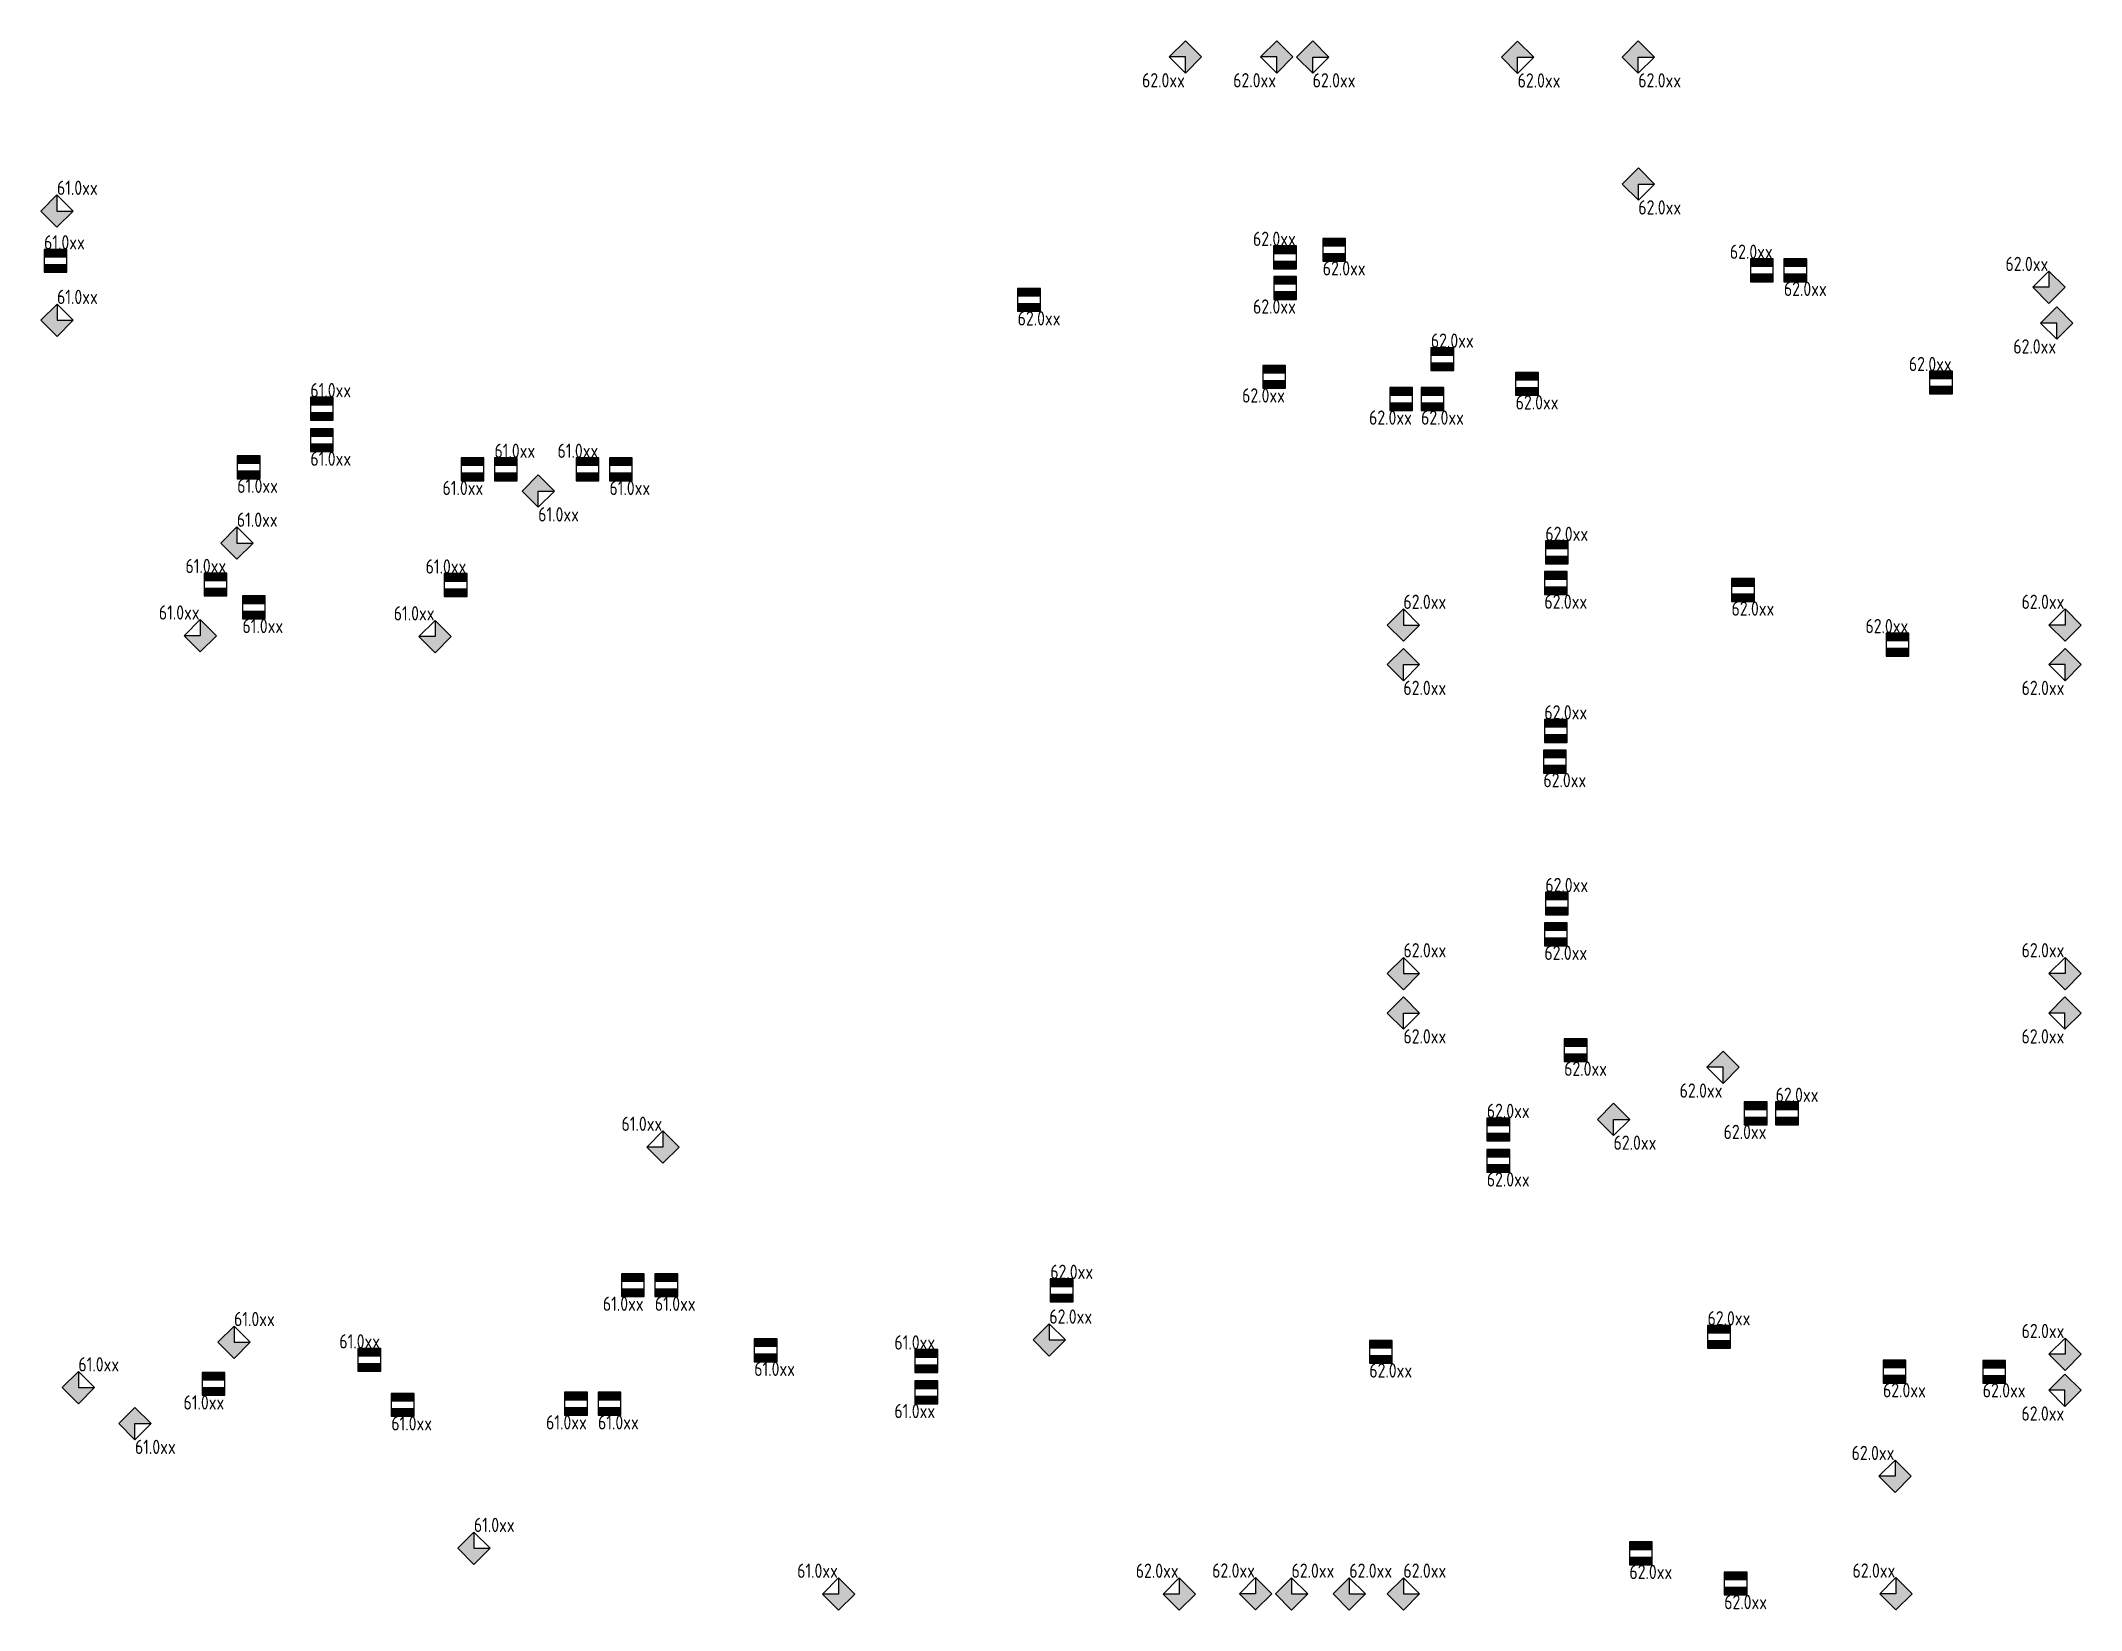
# Model space of a CAD drawing. Header units: millimetres. Extents: x 57332 to 128782, y -31383 to 23567.
import ezdxf

# ---------------------------------------------------------------- set-up
doc = ezdxf.new("R2010")
doc.units = ezdxf.units.MM
doc.layers.add('Охранная сигнализация', color=5, linetype='Continuous')
doc.styles.add('-ISOCPEUR-', font='ISOCPEUR.TTF', dxfattribs={"width": 0.8, "height": 2.5})

# ---------------------------------------------------------------- blocks, each defined once
blk = doc.blocks.new('*U11')
h = blk.add_hatch(color=256)
h.dxf.hatch_style = 1
h.paths.add_polyline_path([(-2.83, 0), (-5.66, 2.83), (-2.83, 2.83), (-2.83, 5.66), (0, 2.83)])
for points in [[(-2.83, 0), (-5.66, 2.83), (-2.83, 5.66), (0, 2.83)], [(-2.83, 2.83), (-5.66, 2.83), (-2.83, 5.66), (-2.83, 2.83)]]:
    blk.add_lwpolyline(points, close=True)
at = {"style": '-ISOCPEUR-', "width": 0.8}
blk.add_attdef('ADDR', (-2.83, 5.66), '', height=2.5, dxfattribs=at)
blk = doc.blocks.new('*U21')
h = blk.add_hatch(color=256)
h.dxf.hatch_style = 1
h.paths.add_polyline_path([(0, -2.7), (0, -4), (4, -4), (4, -2.7)])
h.paths.add_polyline_path([(0, 0), (0, -1.3), (4, -1.3), (4, 0)])
for points in [[(0, -4), (4, -4), (4, 0), (0, 0)], [(0, -1.3), (4, -1.3), (4, 0), (0, 0)], [(0, -4), (4, -4), (4, -2.7), (0, -2.7)]]:
    blk.add_lwpolyline(points, close=True)
at = {"style": '-ISOCPEUR-', "width": 0.8}
blk.add_attdef('ADDR', (0, -4), '', height=2.5, dxfattribs=at)
blk = doc.blocks.new('*U12')
h = blk.add_hatch(color=256)
h.dxf.hatch_style = 1
h.paths.add_polyline_path([(2.83, 0), (5.66, 2.83), (2.83, 2.83), (2.83, 5.66), (0, 2.83)])
for points in [[(2.83, 0), (5.66, 2.83), (2.83, 5.66), (0, 2.83)], [(2.83, 2.83), (5.66, 2.83), (2.83, 5.66), (2.83, 2.83)]]:
    blk.add_lwpolyline(points, close=True)
at = {"style": '-ISOCPEUR-', "width": 0.8}
blk.add_attdef('ADDR', (2.83, 5.66), '', height=2.5, dxfattribs=at)
blk = doc.blocks.new('*U13')
h = blk.add_hatch(color=256)
h.dxf.hatch_style = 1
h.paths.add_polyline_path([(2.83, 0), (5.66, -2.83), (2.83, -2.83), (2.83, -5.66), (0, -2.83)])
for points in [[(2.83, 0), (5.66, -2.83), (2.83, -5.66), (0, -2.83)], [(2.83, -2.83), (5.66, -2.83), (2.83, -5.66), (2.83, -2.83)]]:
    blk.add_lwpolyline(points, close=True)
at = {"style": '-ISOCPEUR-', "width": 0.8}
blk.add_attdef('ADDR', (2.83, -5.66), '', height=2.5, dxfattribs=at)
blk = doc.blocks.new('*U14')
h = blk.add_hatch(color=256)
h.dxf.hatch_style = 1
h.paths.add_polyline_path([(-2.83, 0), (-5.66, -2.83), (-2.83, -2.83), (-2.83, -5.66), (0, -2.83)])
for points in [[(-2.83, 0), (-5.66, -2.83), (-2.83, -5.66), (0, -2.83)], [(-2.83, -2.83), (-5.66, -2.83), (-2.83, -5.66), (-2.83, -2.83)]]:
    blk.add_lwpolyline(points, close=True)
at = {"style": '-ISOCPEUR-', "width": 0.8}
blk.add_attdef('ADDR', (-2.83, -5.66), '', height=2.5, dxfattribs=at)
blk = doc.blocks.new('*U15')
h = blk.add_hatch(color=256)
h.dxf.hatch_style = 1
h.paths.add_polyline_path([(-2.83, 0), (-5.66, 2.83), (-2.83, 2.83), (-2.83, 5.66), (0, 2.83)])
for points in [[(-2.83, 0), (-5.66, 2.83), (-2.83, 5.66), (0, 2.83)], [(-2.83, 2.83), (-5.66, 2.83), (-2.83, 5.66), (-2.83, 2.83)]]:
    blk.add_lwpolyline(points, close=True)
at = {"style": '-ISOCPEUR-', "width": 0.8}
blk.add_attdef('ADDR', (-2.83, 5.66), '', height=2.5, dxfattribs=at)
blk = doc.blocks.new('*U16')
h = blk.add_hatch(color=256)
h.dxf.hatch_style = 1
h.paths.add_polyline_path([(2.83, 0), (5.66, -2.83), (2.83, -2.83), (2.83, -5.66), (0, -2.83)])
for points in [[(2.83, 0), (5.66, -2.83), (2.83, -5.66), (0, -2.83)], [(2.83, -2.83), (5.66, -2.83), (2.83, -5.66), (2.83, -2.83)]]:
    blk.add_lwpolyline(points, close=True)
at = {"style": '-ISOCPEUR-', "width": 0.8}
blk.add_attdef('ADDR', (2.83, -5.66), '', height=2.5, dxfattribs=at)
blk = doc.blocks.new('*U22')
h = blk.add_hatch(color=256)
h.dxf.hatch_style = 1
h.paths.add_polyline_path([(-4, -2.7), (-4, -4), (0, -4), (0, -2.7)])
h.paths.add_polyline_path([(-4, 0), (-4, -1.3), (0, -1.3), (0, 0)])
for points in [[(-4, -4), (0, -4), (0, 0), (-4, 0)], [(-4, -1.3), (0, -1.3), (0, 0), (-4, 0)], [(-4, -4), (0, -4), (0, -2.7), (-4, -2.7)]]:
    blk.add_lwpolyline(points, close=True)
at = {"style": '-ISOCPEUR-', "width": 0.8}
blk.add_attdef('ADDR', (0, -4), '', height=2.5, dxfattribs=at)
blk = doc.blocks.new('*U23')
h = blk.add_hatch(color=256)
h.dxf.hatch_style = 1
h.paths.add_polyline_path([(-4, 1.3), (-4, 0), (0, 0), (0, 1.3)])
h.paths.add_polyline_path([(-4, 4), (-4, 2.7), (0, 2.7), (0, 4)])
for points in [[(-4, 0), (0, 0), (0, 4), (-4, 4)], [(-4, 2.7), (0, 2.7), (0, 4), (-4, 4)], [(-4, 0), (0, 0), (0, 1.3), (-4, 1.3)]]:
    blk.add_lwpolyline(points, close=True)
at = {"style": '-ISOCPEUR-', "width": 0.8}
blk.add_attdef('ADDR', (0, 4), '', height=2.5, dxfattribs=at)
blk = doc.blocks.new('*U18')
h = blk.add_hatch(color=256)
h.dxf.hatch_style = 1
h.paths.add_polyline_path([(2.83, 0), (5.66, 2.83), (2.83, 2.83), (2.83, 5.66), (0, 2.83)])
for points in [[(2.83, 0), (5.66, 2.83), (2.83, 5.66), (0, 2.83)], [(2.83, 2.83), (5.66, 2.83), (2.83, 5.66), (2.83, 2.83)]]:
    blk.add_lwpolyline(points, close=True)
at = {"style": '-ISOCPEUR-', "width": 0.8}
blk.add_attdef('ADDR', (2.83, 5.66), '', height=2.5, dxfattribs=at)
blk = doc.blocks.new('*U17')
h = blk.add_hatch(color=256)
h.dxf.hatch_style = 1
h.paths.add_polyline_path([(2.83, 0), (5.66, -2.83), (2.83, -2.83), (2.83, -5.66), (0, -2.83)])
for points in [[(2.83, 0), (5.66, -2.83), (2.83, -5.66), (0, -2.83)], [(2.83, -2.83), (5.66, -2.83), (2.83, -5.66), (2.83, -2.83)]]:
    blk.add_lwpolyline(points, close=True)
at = {"style": '-ISOCPEUR-', "width": 0.8}
blk.add_attdef('ADDR', (2.83, -5.66), '', height=2.5, dxfattribs=at)
blk = doc.blocks.new('*U24')
h = blk.add_hatch(color=256)
h.dxf.hatch_style = 1
h.paths.add_polyline_path([(0, 1.3), (0, 0), (4, 0), (4, 1.3)])
h.paths.add_polyline_path([(0, 4), (0, 2.7), (4, 2.7), (4, 4)])
for points in [[(0, 0), (4, 0), (4, 4), (0, 4)], [(0, 2.7), (4, 2.7), (4, 4), (0, 4)], [(0, 0), (4, 0), (4, 1.3), (0, 1.3)]]:
    blk.add_lwpolyline(points, close=True)
at = {"style": '-ISOCPEUR-', "width": 0.8}
blk.add_attdef('ADDR', (0, 4), '', height=2.5, dxfattribs=at)
blk = doc.blocks.new('*U26')
h = blk.add_hatch(color=256)
h.dxf.hatch_style = 1
h.paths.add_polyline_path([(0, -2.7), (0, -4), (4, -4), (4, -2.7)])
h.paths.add_polyline_path([(0, 0), (0, -1.3), (4, -1.3), (4, 0)])
for points in [[(0, -4), (4, -4), (4, 0), (0, 0)], [(0, -1.3), (4, -1.3), (4, 0), (0, 0)], [(0, -4), (4, -4), (4, -2.7), (0, -2.7)]]:
    blk.add_lwpolyline(points, close=True)
at = {"style": '-ISOCPEUR-', "width": 0.8}
blk.add_attdef('ADDR', (0, -4), '', height=2.5, dxfattribs=at)
blk = doc.blocks.new('*U19')
h = blk.add_hatch(color=256)
h.dxf.hatch_style = 1
h.paths.add_polyline_path([(-2.83, 0), (-5.66, -2.83), (-2.83, -2.83), (-2.83, -5.66), (0, -2.83)])
for points in [[(-2.83, 0), (-5.66, -2.83), (-2.83, -5.66), (0, -2.83)], [(-2.83, -2.83), (-5.66, -2.83), (-2.83, -5.66), (-2.83, -2.83)]]:
    blk.add_lwpolyline(points, close=True)
at = {"style": '-ISOCPEUR-', "width": 0.8}
blk.add_attdef('ADDR', (-2.83, -5.66), '', height=2.5, dxfattribs=at)
blk = doc.blocks.new('*U20')
h = blk.add_hatch(color=256)
h.dxf.hatch_style = 1
h.paths.add_polyline_path([(-2.83, 0), (-5.66, 2.83), (-2.83, 2.83), (-2.83, 5.66), (0, 2.83)])
for points in [[(-2.83, 0), (-5.66, 2.83), (-2.83, 5.66), (0, 2.83)], [(-2.83, 2.83), (-5.66, 2.83), (-2.83, 5.66), (-2.83, 2.83)]]:
    blk.add_lwpolyline(points, close=True)
at = {"style": '-ISOCPEUR-', "width": 0.8}
blk.add_attdef('ADDR', (-2.83, 5.66), '', height=2.5, dxfattribs=at)
blk = doc.blocks.new('*U25')
h = blk.add_hatch(color=256)
h.dxf.hatch_style = 1
h.paths.add_polyline_path([(-4, -2.7), (-4, -4), (0, -4), (0, -2.7)])
h.paths.add_polyline_path([(-4, 0), (-4, -1.3), (0, -1.3), (0, 0)])
for points in [[(-4, -4), (0, -4), (0, 0), (-4, 0)], [(-4, -1.3), (0, -1.3), (0, 0), (-4, 0)], [(-4, -4), (0, -4), (0, -2.7), (-4, -2.7)]]:
    blk.add_lwpolyline(points, close=True)
at = {"style": '-ISOCPEUR-', "width": 0.8}
blk.add_attdef('ADDR', (0, -4), '', height=2.5, dxfattribs=at)
blk = doc.blocks.new('*U1154')
h = blk.add_hatch(color=256)
h.dxf.hatch_style = 1
h.paths.add_polyline_path([(-4, 1.3), (-4, 0), (0, 0), (0, 1.3)])
h.paths.add_polyline_path([(-4, 4), (-4, 2.7), (0, 2.7), (0, 4)])
for points in [[(-4, 0), (0, 0), (0, 4), (-4, 4)], [(-4, 2.7), (0, 2.7), (0, 4), (-4, 4)], [(-4, 0), (0, 0), (0, 1.3), (-4, 1.3)]]:
    blk.add_lwpolyline(points, close=True)
at = {"style": '-ISOCPEUR-', "width": 0.8}
blk.add_attdef('ADDR', (0, 4), '', height=2.5, dxfattribs=at)

msp = doc.modelspace()

# ---------------------------------------------------------------- block references
at = {"layer": 'Охранная сигнализация'}
ref = msp.add_blockref('*U14', (97982, 23567), dxfattribs=dict(at, xscale=200, yscale=200, zscale=200))
ref.add_attrib('ADDR', '62.0xx', (95895, 21936), dxfattribs={"layer": '0', "height": 500, "style": '-ISOCPEUR-', "width": 0.8})
ref = msp.add_blockref('*U14', (101175, 23567), dxfattribs=dict(at, xscale=200, yscale=200, zscale=200))
ref.add_attrib('ADDR', '62.0xx', (99088, 21936), dxfattribs={"layer": '0', "height": 500, "style": '-ISOCPEUR-', "width": 0.8})
ref = msp.add_blockref('*U16', (101304, 23565), dxfattribs=dict(at, xscale=200, yscale=200, zscale=200))
ref.add_attrib('ADDR', '62.0xx', (101869, 21934), dxfattribs={"layer": '0', "height": 500, "style": '-ISOCPEUR-', "width": 0.8})
ref = msp.add_blockref('*U16', (108482, 23560), dxfattribs=dict(at, xscale=200, yscale=200, zscale=200))
ref.add_attrib('ADDR', '62.0xx', (109047, 21929), dxfattribs={"layer": '0', "height": 500, "style": '-ISOCPEUR-', "width": 0.8})
ref = msp.add_blockref('*U16', (112707, 23565), dxfattribs=dict(at, xscale=200, yscale=200, zscale=200))
ref.add_attrib('ADDR', '62.0xx', (113272, 21934), dxfattribs={"layer": '0', "height": 500, "style": '-ISOCPEUR-', "width": 0.8})
at = {"layer": 'Охранная сигнализация', "xscale": 200, "yscale": 200, "zscale": 200}
for name, p, values in [('*U18', (57332, 17039), {'ADDR': '61.0xx'}), ('*U24', (57446, 15461), {'ADDR': '61.0xx'}), ('*U18', (57334, 13219), {'ADDR': '61.0xx'}), ('*U24', (106010, 12020), {'ADDR': '62.0xx'}), ('*U24', (66772, 10285), {'ADDR': '61.0xx'}), ('*U24', (73218, 8163), {'ADDR': '61.0xx'}), ('*U18', (63632, 5417), {'ADDR': '61.0xx'}), ('*U24', (110018, 5255), {'ADDR': '62.0xx'}), ('*U12', (104482, 2542), {'ADDR': '62.0xx'}), ('*U24', (109984, -996), {'ADDR': '62.0xx'}), ('*U24', (110018, -7041), {'ADDR': '62.0xx'}), ('*U12', (104484, -9658), {'ADDR': '62.0xx'}), ('*U24', (118082, -14387), {'ADDR': '62.0xx'}), ('*U24', (107968, -14950), {'ADDR': '62.0xx'}), ('*U24', (92683, -20585), {'ADDR': '62.0xx'}), ('*U18', (63532, -22570), {'ADDR': '61.0xx'}), ('*U12', (92082, -22483), {'ADDR': '62.0xx'}), ('*U24', (115698, -22212), {'ADDR': '62.0xx'}), ('*U18', (58082, -24156), {'ADDR': '61.0xx'}), ('*U18', (71932, -29779), {'ADDR': '61.0xx'}), ('*U12', (100564, -31381), {'ADDR': '62.0xx'}), ('*U12', (102587, -31381), {'ADDR': '62.0xx'}), ('*U12', (104482, -31381), {'ADDR': '62.0xx'})]:
    msp.add_blockref(name, p, dxfattribs=at).add_auto_attribs(values)
at = {"layer": 'Охранная сигнализация'}
ref = msp.add_blockref('*U16', (112709, 19115), dxfattribs=dict(at, xscale=200, yscale=200, zscale=200))
ref.add_attrib('ADDR', '62.0xx', (113274, 17484), dxfattribs={"layer": '0', "height": 500, "style": '-ISOCPEUR-', "width": 0.8})
ref = msp.add_blockref('*U23', (101302, 15584), dxfattribs=dict(at, xscale=200, yscale=200, zscale=200))
ref.add_attrib('ADDR', '62.0xx', (99780, 16384), dxfattribs={"layer": '0', "height": 500, "style": '-ISOCPEUR-', "width": 0.8})
ref = msp.add_blockref('*U21', (102223, 16651), dxfattribs=dict(at, xscale=200, yscale=200, zscale=200))
ref.add_attrib('ADDR', '62.0xx', (102223, 15351), dxfattribs={"layer": '0', "height": 500, "style": '-ISOCPEUR-', "width": 0.8})
ref = msp.add_blockref('*U23', (118001, 15132), dxfattribs=dict(at, xscale=200, yscale=200, zscale=200))
ref.add_attrib('ADDR', '62.0xx', (116480, 15932), dxfattribs={"layer": '0', "height": 500, "style": '-ISOCPEUR-', "width": 0.8})
ref = msp.add_blockref('*U21', (118372, 15932), dxfattribs=dict(at, xscale=200, yscale=200, zscale=200))
ref.add_attrib('ADDR', '62.0xx', (118372, 14632), dxfattribs={"layer": '0', "height": 500, "style": '-ISOCPEUR-', "width": 0.8})
ref = msp.add_blockref('*U15', (128218, 14374), dxfattribs=dict(at, xscale=200, yscale=200, zscale=200))
ref.add_attrib('ADDR', '62.0xx', (126131, 15505), dxfattribs={"layer": '0', "height": 500, "style": '-ISOCPEUR-', "width": 0.8})
ref = msp.add_blockref('*U22', (101304, 15313), dxfattribs=dict(at, xscale=200, yscale=200, zscale=200))
ref.add_attrib('ADDR', '62.0xx', (99782, 14013), dxfattribs={"layer": '0', "height": 500, "style": '-ISOCPEUR-', "width": 0.8})
ref = msp.add_blockref('*U21', (91539, 14899), dxfattribs=dict(at, xscale=200, yscale=200, zscale=200))
ref.add_attrib('ADDR', '62.0xx', (91539, 13599), dxfattribs={"layer": '0', "height": 500, "style": '-ISOCPEUR-', "width": 0.8})
ref = msp.add_blockref('*U14', (128492, 14247), dxfattribs=dict(at, xscale=200, yscale=200, zscale=200))
ref.add_attrib('ADDR', '62.0xx', (126405, 12616), dxfattribs={"layer": '0', "height": 500, "style": '-ISOCPEUR-', "width": 0.8})
ref = msp.add_blockref('*U22', (100921, 12200), dxfattribs=dict(at, xscale=200, yscale=200, zscale=200))
ref.add_attrib('ADDR', '62.0xx', (99399, 10900), dxfattribs={"layer": '0', "height": 500, "style": '-ISOCPEUR-', "width": 0.8})
ref = msp.add_blockref('*U23', (124271, 11202), dxfattribs=dict(at, xscale=200, yscale=200, zscale=200))
ref.add_attrib('ADDR', '62.0xx', (122749, 12002), dxfattribs={"layer": '0', "height": 500, "style": '-ISOCPEUR-', "width": 0.8})
ref = msp.add_blockref('*U21', (108978, 11957), dxfattribs=dict(at, xscale=200, yscale=200, zscale=200))
ref.add_attrib('ADDR', '62.0xx', (108978, 10657), dxfattribs={"layer": '0', "height": 500, "style": '-ISOCPEUR-', "width": 0.8})
ref = msp.add_blockref('*U22', (105366, 11425), dxfattribs=dict(at, xscale=200, yscale=200, zscale=200))
ref.add_attrib('ADDR', '62.0xx', (103845, 10125), dxfattribs={"layer": '0', "height": 500, "style": '-ISOCPEUR-', "width": 0.8})
ref = msp.add_blockref('*U21', (105666, 11425), dxfattribs=dict(at, xscale=200, yscale=200, zscale=200))
ref.add_attrib('ADDR', '62.0xx', (105666, 10125), dxfattribs={"layer": '0', "height": 500, "style": '-ISOCPEUR-', "width": 0.8})
ref = msp.add_blockref('*U26', (66772, 9985), dxfattribs=dict(at, xscale=200, yscale=200, zscale=200))
ref.add_attrib('ADDR', '61.0xx', (66772, 8685), dxfattribs={"layer": '0', "height": 500, "style": '-ISOCPEUR-', "width": 0.8})
ref = msp.add_blockref('*U23', (76874, 8163), dxfattribs=dict(at, xscale=200, yscale=200, zscale=200))
ref.add_attrib('ADDR', '61.0xx', (75426, 8963), dxfattribs={"layer": '0', "height": 500, "style": '-ISOCPEUR-', "width": 0.8})
ref = msp.add_blockref('*U21', (64210, 9036), dxfattribs=dict(at, xscale=200, yscale=200, zscale=200))
ref.add_attrib('ADDR', '61.0xx', (64210, 7736), dxfattribs={"layer": '0', "height": 500, "style": '-ISOCPEUR-', "width": 0.8})
ref = msp.add_blockref('*U22', (72847, 8963), dxfattribs=dict(at, xscale=200, yscale=200, zscale=200))
ref.add_attrib('ADDR', '61.0xx', (71399, 7663), dxfattribs={"layer": '0', "height": 500, "style": '-ISOCPEUR-', "width": 0.8})
ref = msp.add_blockref('*U21', (77245, 8963), dxfattribs=dict(at, xscale=200, yscale=200, zscale=200))
ref.add_attrib('ADDR', '61.0xx', (77245, 7663), dxfattribs={"layer": '0', "height": 500, "style": '-ISOCPEUR-', "width": 0.8})
ref = msp.add_blockref('*U16', (74184, 8367), dxfattribs=dict(at, xscale=200, yscale=200, zscale=200))
ref.add_attrib('ADDR', '61.0xx', (74749, 6736), dxfattribs={"layer": '0', "height": 500, "style": '-ISOCPEUR-', "width": 0.8})
ref = msp.add_blockref('*U23', (63847, 4129), dxfattribs=dict(at, xscale=200, yscale=200, zscale=200))
ref.add_attrib('ADDR', '61.0xx', (62398, 4929), dxfattribs={"layer": '0', "height": 500, "style": '-ISOCPEUR-', "width": 0.8})
ref = msp.add_blockref('*U23', (72256, 4111), dxfattribs=dict(at, xscale=200, yscale=200, zscale=200))
ref.add_attrib('ADDR', '61.0xx', (70807, 4911), dxfattribs={"layer": '0', "height": 500, "style": '-ISOCPEUR-', "width": 0.8})
ref = msp.add_blockref('*U21', (109984, 4980), dxfattribs=dict(at, xscale=200, yscale=200, zscale=200))
ref.add_attrib('ADDR', '62.0xx', (109984, 3680), dxfattribs={"layer": '0', "height": 500, "style": '-ISOCPEUR-', "width": 0.8})
ref = msp.add_blockref('*U21', (116537, 4737), dxfattribs=dict(at, xscale=200, yscale=200, zscale=200))
ref.add_attrib('ADDR', '62.0xx', (116537, 3437), dxfattribs={"layer": '0', "height": 500, "style": '-ISOCPEUR-', "width": 0.8})
ref = msp.add_blockref('*U15', (63480, 2169), dxfattribs=dict(at, xscale=200, yscale=200, zscale=200))
ref.add_attrib('ADDR', '61.0xx', (61465, 3300), dxfattribs={"layer": '0', "height": 500, "style": '-ISOCPEUR-', "width": 0.8})
ref = msp.add_blockref('*U21', (64393, 4129), dxfattribs=dict(at, xscale=200, yscale=200, zscale=200))
ref.add_attrib('ADDR', '61.0xx', (64393, 2829), dxfattribs={"layer": '0', "height": 500, "style": '-ISOCPEUR-', "width": 0.8})
ref = msp.add_blockref('*U15', (71707, 2142), dxfattribs=dict(at, xscale=200, yscale=200, zscale=200))
ref.add_attrib('ADDR', '61.0xx', (69692, 3273), dxfattribs={"layer": '0', "height": 500, "style": '-ISOCPEUR-', "width": 0.8})
ref = msp.add_blockref('*U15', (128782, 2544), dxfattribs=dict(at, xscale=200, yscale=200, zscale=200))
ref.add_attrib('ADDR', '62.0xx', (126695, 3675), dxfattribs={"layer": '0', "height": 500, "style": '-ISOCPEUR-', "width": 0.8})
ref = msp.add_blockref('*U23', (122749, 2025), dxfattribs=dict(at, xscale=200, yscale=200, zscale=200))
ref.add_attrib('ADDR', '62.0xx', (121228, 2825), dxfattribs={"layer": '0', "height": 500, "style": '-ISOCPEUR-', "width": 0.8})
ref = msp.add_blockref('*U13', (104482, 2292), dxfattribs=dict(at, xscale=200, yscale=200, zscale=200))
ref.add_attrib('ADDR', '62.0xx', (105047, 661), dxfattribs={"layer": '0', "height": 500, "style": '-ISOCPEUR-', "width": 0.8})
ref = msp.add_blockref('*U14', (128782, 2292), dxfattribs=dict(at, xscale=200, yscale=200, zscale=200))
ref.add_attrib('ADDR', '62.0xx', (126695, 661), dxfattribs={"layer": '0', "height": 500, "style": '-ISOCPEUR-', "width": 0.8})
ref = msp.add_blockref('*U21', (109950, -1270), dxfattribs=dict(at, xscale=200, yscale=200, zscale=200))
ref.add_attrib('ADDR', '62.0xx', (109950, -2570), dxfattribs={"layer": '0', "height": 500, "style": '-ISOCPEUR-', "width": 0.8})
ref = msp.add_blockref('*U21', (109984, -7316), dxfattribs=dict(at, xscale=200, yscale=200, zscale=200))
ref.add_attrib('ADDR', '62.0xx', (109984, -8616), dxfattribs={"layer": '0', "height": 500, "style": '-ISOCPEUR-', "width": 0.8})
ref = msp.add_blockref('*U15', (128782, -9656), dxfattribs=dict(at, xscale=200, yscale=200, zscale=200))
ref.add_attrib('ADDR', '62.0xx', (126695, -8525), dxfattribs={"layer": '0', "height": 500, "style": '-ISOCPEUR-', "width": 0.8})
ref = msp.add_blockref('*U13', (104484, -9910), dxfattribs=dict(at, xscale=200, yscale=200, zscale=200))
ref.add_attrib('ADDR', '62.0xx', (105049, -11541), dxfattribs={"layer": '0', "height": 500, "style": '-ISOCPEUR-', "width": 0.8})
ref = msp.add_blockref('*U14', (128780, -9910), dxfattribs=dict(at, xscale=200, yscale=200, zscale=200))
ref.add_attrib('ADDR', '62.0xx', (126693, -11541), dxfattribs={"layer": '0', "height": 500, "style": '-ISOCPEUR-', "width": 0.8})
ref = msp.add_blockref('*U21', (110677, -11375), dxfattribs=dict(at, xscale=200, yscale=200, zscale=200))
ref.add_attrib('ADDR', '62.0xx', (110677, -12675), dxfattribs={"layer": '0', "height": 500, "style": '-ISOCPEUR-', "width": 0.8})
ref = msp.add_blockref('*U19', (116807, -11807), dxfattribs=dict(at, xscale=200, yscale=200, zscale=200))
ref.add_attrib('ADDR', '62.0xx', (114720, -13439), dxfattribs={"layer": '0', "height": 500, "style": '-ISOCPEUR-', "width": 0.8})
ref = msp.add_blockref('*U15', (79682, -15733), dxfattribs=dict(at, xscale=200, yscale=200, zscale=200))
ref.add_attrib('ADDR', '61.0xx', (77667, -14602), dxfattribs={"layer": '0', "height": 500, "style": '-ISOCPEUR-', "width": 0.8})
ref = msp.add_blockref('*U16', (111842, -13633), dxfattribs=dict(at, xscale=200, yscale=200, zscale=200))
ref.add_attrib('ADDR', '62.0xx', (112407, -15264), dxfattribs={"layer": '0', "height": 500, "style": '-ISOCPEUR-', "width": 0.8})
ref = msp.add_blockref('*U25', (117782, -13587), dxfattribs=dict(at, xscale=200, yscale=200, zscale=200))
ref.add_attrib('ADDR', '62.0xx', (116260, -14887), dxfattribs={"layer": '0', "height": 500, "style": '-ISOCPEUR-', "width": 0.8})
ref = msp.add_blockref('*U21', (107968, -15250), dxfattribs=dict(at, xscale=200, yscale=200, zscale=200))
ref.add_attrib('ADDR', '62.0xx', (107968, -16550), dxfattribs={"layer": '0', "height": 500, "style": '-ISOCPEUR-', "width": 0.8})
ref = msp.add_blockref('*U22', (78463, -19603), dxfattribs=dict(at, xscale=200, yscale=200, zscale=200))
ref.add_attrib('ADDR', '61.0xx', (77014, -20903), dxfattribs={"layer": '0', "height": 500, "style": '-ISOCPEUR-', "width": 0.8})
ref = msp.add_blockref('*U21', (78834, -19603), dxfattribs=dict(at, xscale=200, yscale=200, zscale=200))
ref.add_attrib('ADDR', '61.0xx', (78834, -20903), dxfattribs={"layer": '0', "height": 500, "style": '-ISOCPEUR-', "width": 0.8})
ref = msp.add_blockref('*U15', (128782, -22988), dxfattribs=dict(at, xscale=200, yscale=200, zscale=200))
ref.add_attrib('ADDR', '62.0xx', (126695, -21857), dxfattribs={"layer": '0', "height": 500, "style": '-ISOCPEUR-', "width": 0.8})
ref = msp.add_blockref('*U23', (69235, -23019), dxfattribs=dict(at, xscale=200, yscale=200, zscale=200))
ref.add_attrib('ADDR', '61.0xx', (67786, -22219), dxfattribs={"layer": '0', "height": 500, "style": '-ISOCPEUR-', "width": 0.8})
ref = msp.add_blockref('*U21', (82315, -21882), dxfattribs=dict(at, xscale=200, yscale=200, zscale=200))
ref.add_attrib('ADDR', '61.0xx', (82315, -23182), dxfattribs={"layer": '0', "height": 500, "style": '-ISOCPEUR-', "width": 0.8})
ref = msp.add_blockref('*U1154', (88744, -23058), dxfattribs=dict(at, xscale=200, yscale=200, zscale=200))
ref.add_attrib('ADDR', '61.0xx', (87223, -22258), dxfattribs={"layer": '0', "height": 500, "style": '-ISOCPEUR-', "width": 0.8})
ref = msp.add_blockref('*U21', (103854, -21939), dxfattribs=dict(at, xscale=200, yscale=200, zscale=200))
ref.add_attrib('ADDR', '62.0xx', (103854, -23239), dxfattribs={"layer": '0', "height": 500, "style": '-ISOCPEUR-', "width": 0.8})
ref = msp.add_blockref('*U21', (121842, -22631), dxfattribs=dict(at, xscale=200, yscale=200, zscale=200))
ref.add_attrib('ADDR', '62.0xx', (121842, -23931), dxfattribs={"layer": '0', "height": 500, "style": '-ISOCPEUR-', "width": 0.8})
ref = msp.add_blockref('*U21', (125334, -22635), dxfattribs=dict(at, xscale=200, yscale=200, zscale=200))
ref.add_attrib('ADDR', '62.0xx', (125334, -23935), dxfattribs={"layer": '0', "height": 500, "style": '-ISOCPEUR-', "width": 0.8})
ref = msp.add_blockref('*U22', (63779, -23059), dxfattribs=dict(at, xscale=200, yscale=200, zscale=200))
ref.add_attrib('ADDR', '61.0xx', (62330, -24359), dxfattribs={"layer": '0', "height": 500, "style": '-ISOCPEUR-', "width": 0.8})
ref = msp.add_blockref('*U22', (88744, -23358), dxfattribs=dict(at, xscale=200, yscale=200, zscale=200))
ref.add_attrib('ADDR', '61.0xx', (87223, -24658), dxfattribs={"layer": '0', "height": 500, "style": '-ISOCPEUR-', "width": 0.8})
ref = msp.add_blockref('*U14', (128777, -23115), dxfattribs=dict(at, xscale=200, yscale=200, zscale=200))
ref.add_attrib('ADDR', '62.0xx', (126690, -24747), dxfattribs={"layer": '0', "height": 500, "style": '-ISOCPEUR-', "width": 0.8})
ref = msp.add_blockref('*U17', (60063, -24283), dxfattribs=dict(at, xscale=200, yscale=200, zscale=200))
ref.add_attrib('ADDR', '61.0xx', (60629, -25914), dxfattribs={"layer": '0', "height": 500, "style": '-ISOCPEUR-', "width": 0.8})
ref = msp.add_blockref('*U21', (69606, -23791), dxfattribs=dict(at, xscale=200, yscale=200, zscale=200))
ref.add_attrib('ADDR', '61.0xx', (69606, -25091), dxfattribs={"layer": '0', "height": 500, "style": '-ISOCPEUR-', "width": 0.8})
ref = msp.add_blockref('*U22', (76473, -23754), dxfattribs=dict(at, xscale=200, yscale=200, zscale=200))
ref.add_attrib('ADDR', '61.0xx', (75025, -25054), dxfattribs={"layer": '0', "height": 500, "style": '-ISOCPEUR-', "width": 0.8})
ref = msp.add_blockref('*U21', (76844, -23754), dxfattribs=dict(at, xscale=200, yscale=200, zscale=200))
ref.add_attrib('ADDR', '61.0xx', (76844, -25054), dxfattribs={"layer": '0', "height": 500, "style": '-ISOCPEUR-', "width": 0.8})
ref = msp.add_blockref('*U20', (122829, -27259), dxfattribs=dict(at, xscale=200, yscale=200, zscale=200))
ref.add_attrib('ADDR', '62.0xx', (120742, -26127), dxfattribs={"layer": '0', "height": 500, "style": '-ISOCPEUR-', "width": 0.8})
ref = msp.add_blockref('*U21', (112962, -28994), dxfattribs=dict(at, xscale=200, yscale=200, zscale=200))
ref.add_attrib('ADDR', '62.0xx', (112962, -30294), dxfattribs={"layer": '0', "height": 500, "style": '-ISOCPEUR-', "width": 0.8})
ref = msp.add_blockref('*U15', (85832, -31383), dxfattribs=dict(at, xscale=200, yscale=200, zscale=200))
ref.add_attrib('ADDR', '61.0xx', (83817, -30252), dxfattribs={"layer": '0', "height": 500, "style": '-ISOCPEUR-', "width": 0.8})
ref = msp.add_blockref('*U11', (97762, -31383), dxfattribs=dict(at, xscale=200, yscale=200, zscale=200))
ref.add_attrib('ADDR', '62.0xx', (95675, -30252), dxfattribs={"layer": '0', "height": 500, "style": '-ISOCPEUR-', "width": 0.8})
ref = msp.add_blockref('*U11', (100437, -31376), dxfattribs=dict(at, xscale=200, yscale=200, zscale=200))
ref.add_attrib('ADDR', '62.0xx', (98350, -30245), dxfattribs={"layer": '0', "height": 500, "style": '-ISOCPEUR-', "width": 0.8})
ref = msp.add_blockref('*U20', (122862, -31376), dxfattribs=dict(at, xscale=200, yscale=200, zscale=200))
ref.add_attrib('ADDR', '62.0xx', (120775, -30245), dxfattribs={"layer": '0', "height": 500, "style": '-ISOCPEUR-', "width": 0.8})
ref = msp.add_blockref('*U21', (116282, -30049), dxfattribs=dict(at, xscale=200, yscale=200, zscale=200))
ref.add_attrib('ADDR', '62.0xx', (116282, -31349), dxfattribs={"layer": '0', "height": 500, "style": '-ISOCPEUR-', "width": 0.8})

doc.saveas('drawing.dxf')
